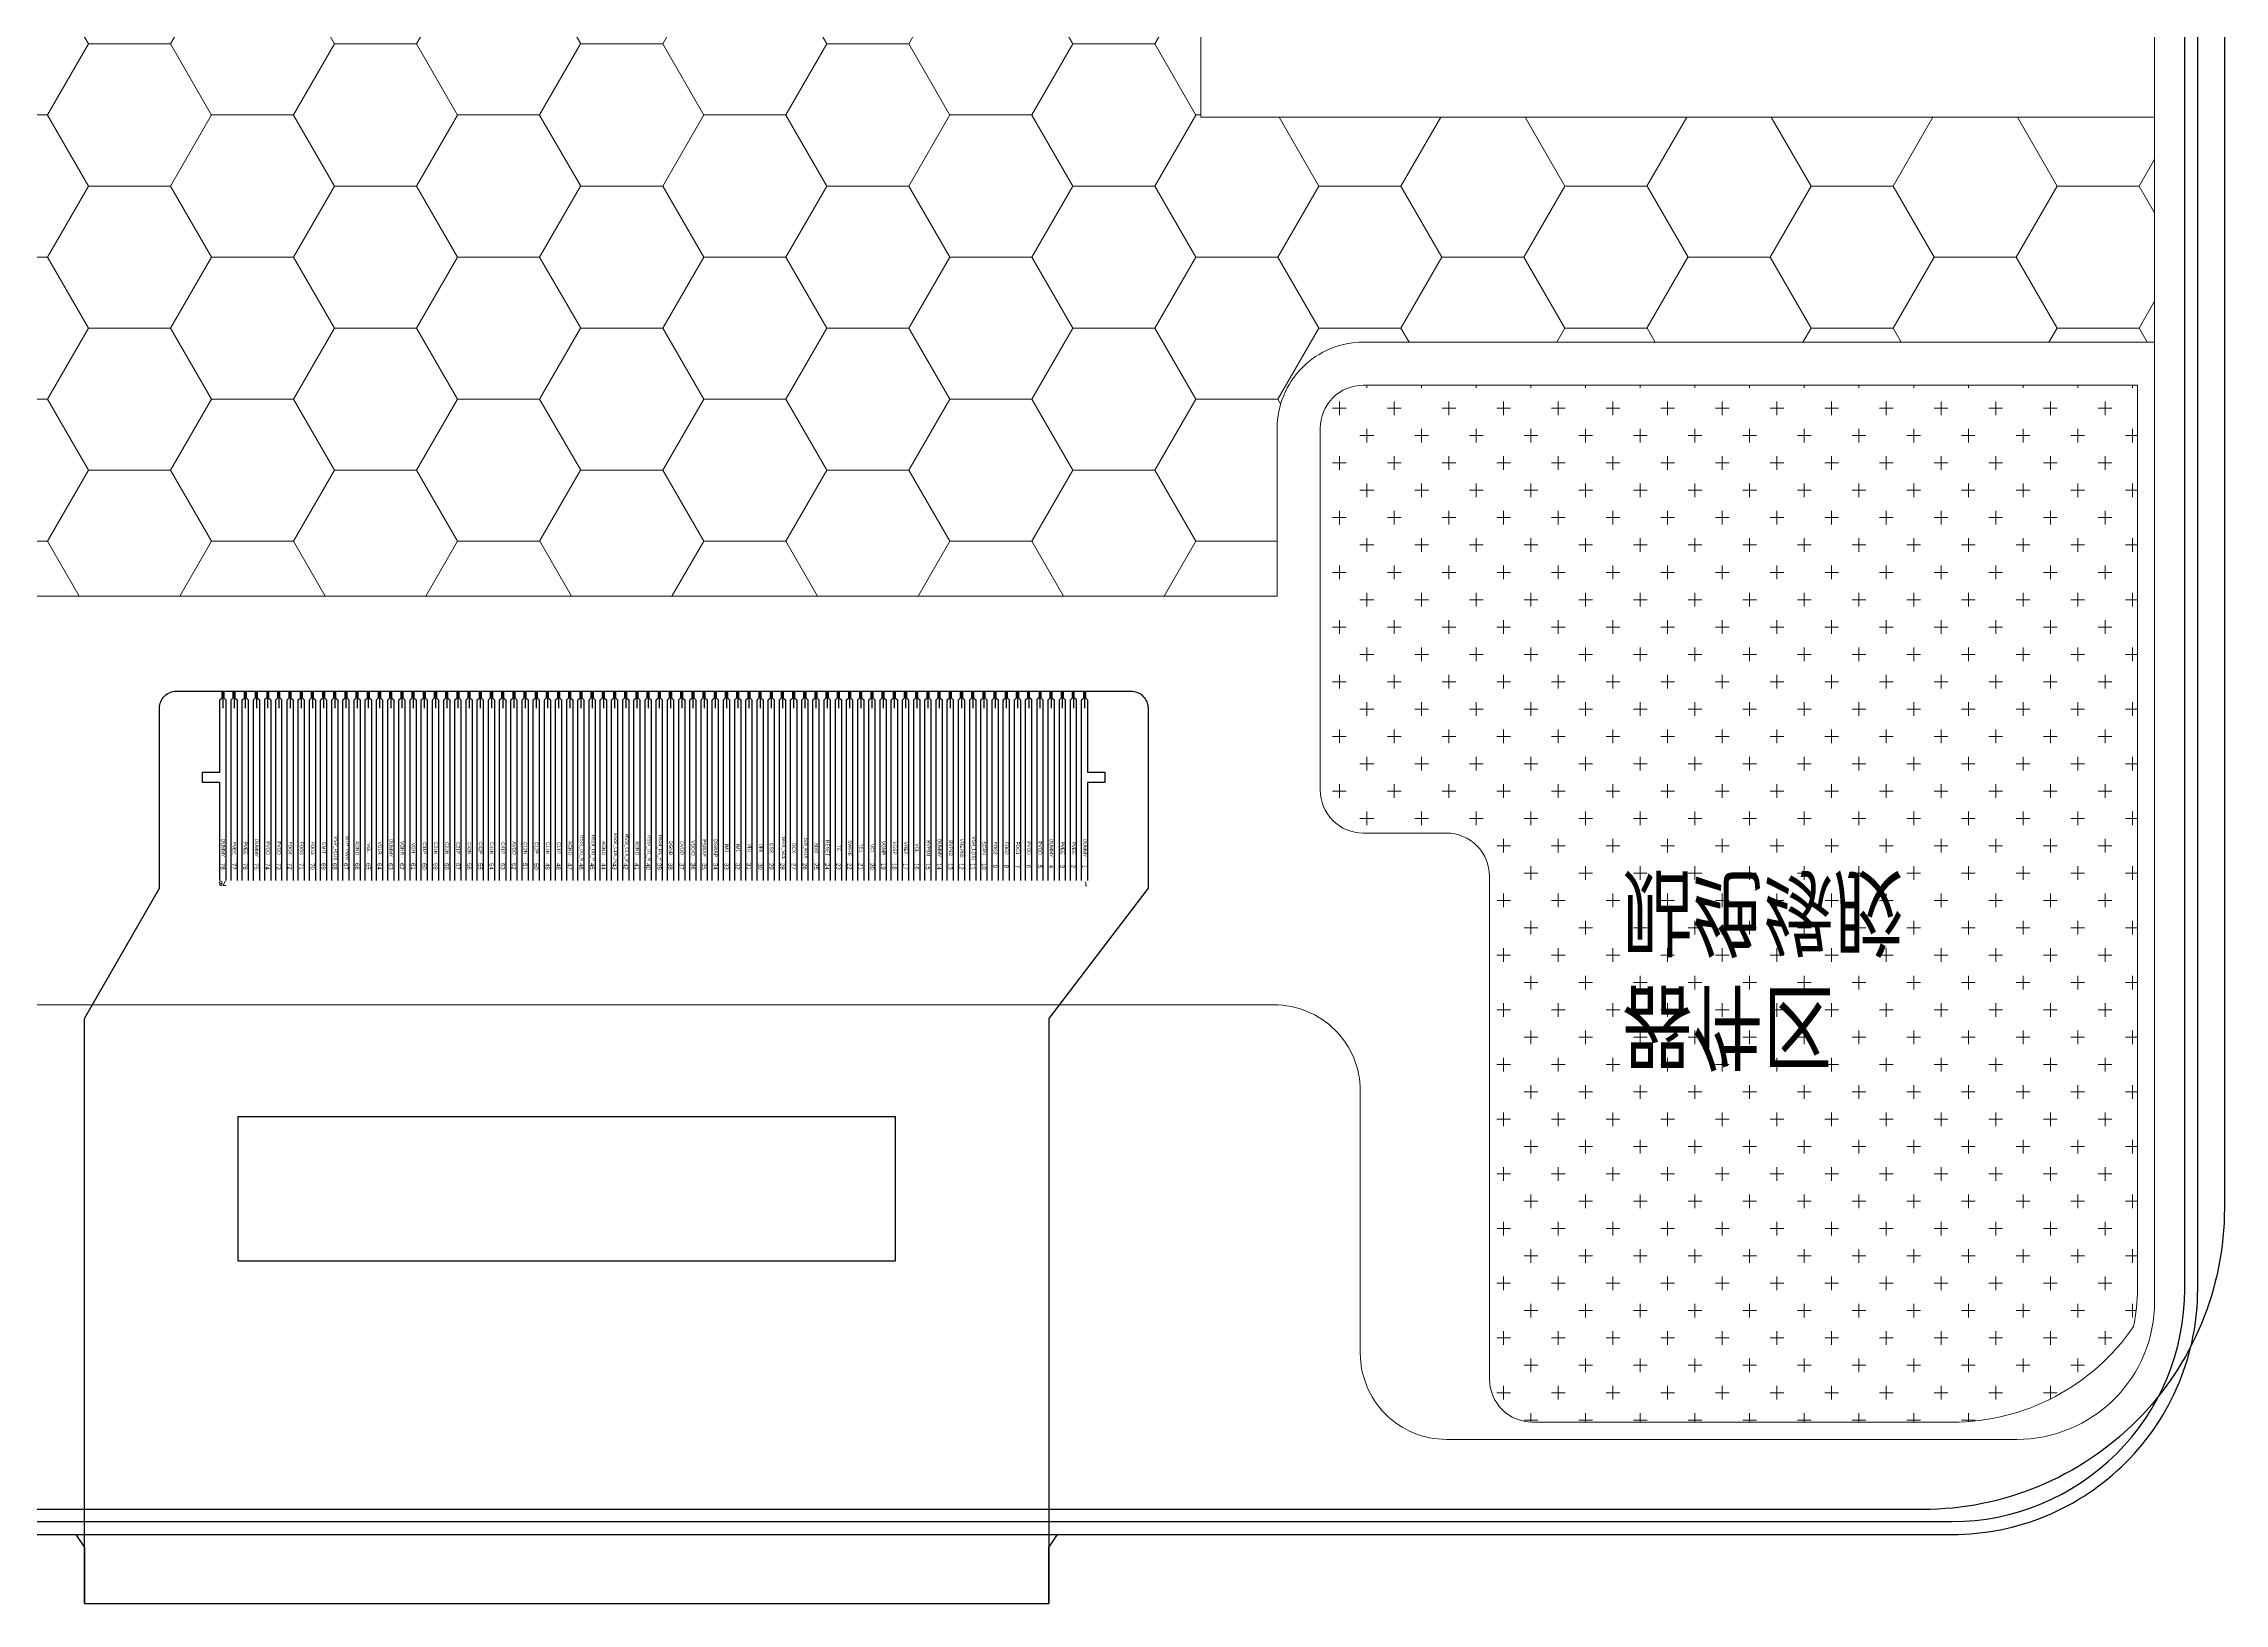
# Model space of a CAD drawing. Header units: millimetres. Extents: x -2596 to -724, y -1791 to -1070.
# Drawn here: x -1385.56 to -1360.24, y -1613.64 to -1595.53 of the extents above; entities that cross this region are included whole.
import ezdxf
from ezdxf.enums import TextEntityAlignment as Align

# ---------------------------------------------------------------- set-up
doc = ezdxf.new("R2010")
doc.units = ezdxf.units.MM
for name, color, linetype in [('01 Copper', 3, 'Continuous'), ('04 Chip', 20, 'Continuous'), ('06 Leadnr', 6, 'Continuous'), ('07 Cutline', 4, 'Continuous'), ('12 Center_line', 1, 'Continuous'), ('COF', 4, 'Continuous'), ('dim', 3, 'Continuous'), ('EMI', 150, 'Continuous'), ('L61', 4, 'Continuous'), ('lens', 6, 'Continuous'), ('Panel', 140, 'Continuous'), ('tape', 5, 'Continuous')]:
    doc.layers.add(name, color=color, linetype=linetype)
doc.layers.add('10 OL pin no.', color=190, linetype='Continuous', lineweight=15)
doc.styles.add('MBC_Arial_Font', font='arial.ttf')
doc.styles.get("Standard").update_dxf_attribs({"font": 'txt.shx'})
doc.styles.add('宋体', font='', dxfattribs={"width": 0.75})
doc.styles.get('宋体').set_extended_font_data('SimSun')

# ---------------------------------------------------------------- blocks, each defined once
blk = doc.blocks.new('12E4W3REFTGRR4T')
at = {"layer": 'EMI', "lineweight": 5}
h = blk.add_hatch(dxfattribs=at)
h.set_pattern_fill('HONEY', color=256, scale=0.3)
h.set_pattern_definition([(180, (-2741.39704, 0.1958), (-1.42875, 0.824889), [0.9525, -1.905]), (60, (-2741.39704, 0.1958), (1.42874983, 0.8248893), [0.9525, -1.905]), (120, (-2741.39704, 0.1958), (-1.7e-07, 1.6497783), [-1.905, 0.9525])])
h.paths.add_polyline_path([(-1138.559, -1637.935), (-1138.559, -1681.081), (-1134.559, -1681.081), (-1134.559, -1637.935, -0.414214), (-1132.559, -1635.935), (-1126.688, -1635.935), (-1126.688, -1630.694), (-1115.611, -1630.694), (-1115.611, -1628.081), (-1124.801, -1628.081, -0.414214), (-1125.801, -1627.081), (-1125.801, -1625.131), (-1141.544, -1625.131, -0.017387), (-1141.544, -1625.19), (-1141.544, -1631.401), (-1150.891, -1631.401), (-1150.891, -1634.935, 0.414214), (-1149.891, -1635.935), (-1140.559, -1635.935, -0.414214)])
at = {"layer": 'tape', "lineweight": 5}
h = blk.add_hatch(dxfattribs=at)
h.set_pattern_fill('CROSS', color=32, scale=0.05)
h.set_pattern_definition([(180, (-2741.39704, 0.1958), (-0.3175, 0.3175), [0.15875, -0.47625]), (90, (-2741.47642, 0.11643), (0.3175, 0.3175), [0.15875, -0.47625])])
h.paths.add_polyline_path([(-1115.811, -1627.581), (-1115.811, -1617.091, 0.051572), (-1115.856, -1616.651, 0.247559), (-1117.961, -1615.541), (-1122.835, -1615.541, 0.414214), (-1123.335, -1616.041), (-1123.335, -1621.881, -0.414214), (-1123.835, -1622.381), (-1124.801, -1622.381, 0.414214), (-1125.301, -1622.881), (-1125.301, -1627.081, 0.414214), (-1124.801, -1627.581)])
h.paths.add_polyline_path([(-1121.995, -1619.522), (-1118.256, -1619.522), (-1118.256, -1622.453), (-1121.995, -1622.453)], flags=24)
at = {"layer": 'EMI', "color": 0, "lineweight": 5}
blk.add_lwpolyline([(-1125.688, -1635.935), (-1116.611, -1635.935, 0.414214), (-1115.611, -1634.935), (-1115.611, -1616.941, 0.414214), (-1117.211, -1615.341), (-1123.835, -1615.341, 0.414214), (-1124.835, -1616.341), (-1124.835, -1619.387, -0.414214), (-1125.835, -1620.387), (-1141.044, -1620.387, 0.414214), (-1141.544, -1620.887), (-1141.544, -1625.19), (-1141.544, -1625.131), (-1141.544, -1625.19, -0.456488), (-1142.544, -1625.994), (-1150.391, -1625.994, 0.414214), (-1150.891, -1626.494), (-1150.891, -1634.935, 0.414214), (-1149.891, -1635.935), (-1140.559, -1635.935, -0.414214), (-1138.559, -1637.935), (-1138.559, -1681.707, -0.414214)], format="xyb", dxfattribs=at)
at = {"layer": 'EMI', "lineweight": 5}
blk.add_lwpolyline([(-1124.801, -1628.081), (-1115.611, -1628.081), (-1115.611, -1630.694), (-1126.688, -1630.694), (-1126.688, -1635.935), (-1132.559, -1635.935, 0.414214), (-1134.559, -1637.935), (-1134.559, -1681.081), (-1138.559, -1681.081), (-1138.559, -1637.935, 0.414214), (-1140.559, -1635.935), (-1149.891, -1635.935, -0.414214), (-1150.891, -1634.935), (-1150.891, -1631.401), (-1141.544, -1631.401), (-1141.544, -1625.131), (-1125.801, -1625.131), (-1125.801, -1627.081, 0.414214)], format="xyb", close=True, dxfattribs=at)
at = {"layer": 'tape', "color": 32, "lineweight": 5}
blk.add_lwpolyline([(-1115.811, -1617.091, 0.051572), (-1115.856, -1616.651, 0.247559), (-1117.961, -1615.541), (-1122.835, -1615.541, 0.414214), (-1123.335, -1616.041), (-1123.335, -1621.881, -0.414214), (-1123.835, -1622.381), (-1124.801, -1622.381, 0.414214), (-1125.301, -1622.881), (-1125.301, -1627.081, 0.414214), (-1124.801, -1627.581), (-1115.811, -1627.581)], format="xyb", close=True, dxfattribs=at)
at = {"layer": 'dim', "color": 1, "insert": (-1121.795, -1619.722), "char_height": 0.8, "width": 20.5882, "attachment_point": 1, "style": '宋体'}
blk.add_mtext('器件区\\P贴绝缘胶', dxfattribs=at)
blk = doc.blocks.new('3EQ24W3REFTGRYH')
at = {"layer": 'lens', "linetype": 'Continuous'}
blk.add_lwpolyline([(-2686.983, -1658.532, -0.414214), (-2690.483, -1662.032), (-2721.983, -1662.032, -0.414214), (-2725.483, -1658.532), (-2725.483, -1626.332, -0.414214), (-2721.983, -1622.832), (-2690.483, -1622.832, -0.414214), (-2686.983, -1626.332)], format="xyb", close=True, dxfattribs=at)

msp = doc.modelspace()

# ---------------------------------------------------------------- linework, layer by layer
at = {"color": 6}
msp.add_lwpolyline([(-1363.396, -1573.907), (-1395.576, -1573.907, 0.414214), (-1398.276, -1576.607), (-1398.276, -1609.987, 0.414214), (-1395.576, -1612.687), (-1363.396, -1612.687, 0.414214), (-1360.696, -1609.987), (-1360.696, -1576.607, 0.414214)], format="xyb", close=True, dxfattribs=at)
at = {"layer": '01 Copper'}
for points in [[(-1383.513, -1605.244), (-1383.513, -1604.104), (-1383.713, -1604.104), (-1383.713, -1603.984), (-1383.513, -1603.984), (-1383.513, -1603.144), (-1383.488, -1603.124), (-1383.488, -1603.044)], [(-1383.468, -1603.044), (-1383.468, -1603.124), (-1383.443, -1603.144), (-1383.443, -1605.244)], [(-1383.383, -1605.244), (-1383.383, -1603.144), (-1383.358, -1603.124), (-1383.358, -1603.044)], [(-1383.338, -1603.044), (-1383.338, -1603.124), (-1383.313, -1603.144), (-1383.313, -1605.244)], [(-1383.253, -1605.244), (-1383.253, -1603.144), (-1383.228, -1603.124), (-1383.228, -1603.044)], [(-1383.208, -1603.044), (-1383.208, -1603.124), (-1383.183, -1603.144), (-1383.183, -1605.244)], [(-1383.123, -1605.244), (-1383.123, -1603.144), (-1383.098, -1603.124), (-1383.098, -1603.044)], [(-1383.078, -1603.044), (-1383.078, -1603.124), (-1383.053, -1603.144), (-1383.053, -1605.244)], [(-1382.968, -1603.044), (-1382.968, -1603.124), (-1382.993, -1603.144), (-1382.993, -1605.244)], [(-1382.948, -1603.044), (-1382.948, -1603.124), (-1382.923, -1603.144), (-1382.923, -1605.244)], [(-1382.863, -1605.244), (-1382.863, -1603.144), (-1382.838, -1603.124), (-1382.838, -1603.044)], [(-1382.793, -1605.244), (-1382.793, -1603.144), (-1382.818, -1603.124), (-1382.818, -1603.044)], [(-1382.733, -1605.244), (-1382.733, -1603.144), (-1382.708, -1603.124), (-1382.708, -1603.044)], [(-1382.688, -1603.044), (-1382.688, -1603.124), (-1382.663, -1603.144), (-1382.663, -1605.244)], [(-1382.603, -1605.244), (-1382.603, -1603.144), (-1382.578, -1603.124), (-1382.578, -1603.044)], [(-1382.558, -1603.044), (-1382.558, -1603.124), (-1382.533, -1603.144), (-1382.533, -1605.244)], [(-1382.473, -1605.244), (-1382.473, -1603.144), (-1382.448, -1603.124), (-1382.448, -1603.044)], [(-1382.428, -1603.044), (-1382.428, -1603.124), (-1382.403, -1603.144), (-1382.403, -1605.244)], [(-1382.344, -1605.244), (-1382.344, -1603.144), (-1382.319, -1603.124), (-1382.319, -1603.044)], [(-1382.299, -1603.044), (-1382.299, -1603.124), (-1382.274, -1603.144), (-1382.274, -1605.244)], [(-1382.214, -1605.244), (-1382.214, -1603.144), (-1382.189, -1603.124), (-1382.189, -1603.044)], [(-1382.169, -1603.044), (-1382.169, -1603.124), (-1382.144, -1603.144), (-1382.144, -1605.244)], [(-1382.084, -1605.244), (-1382.084, -1603.144), (-1382.059, -1603.124), (-1382.059, -1603.044)], [(-1382.039, -1603.044), (-1382.039, -1603.124), (-1382.014, -1603.144), (-1382.014, -1605.244)], [(-1381.954, -1605.244), (-1381.954, -1603.144), (-1381.929, -1603.124), (-1381.929, -1603.044)], [(-1381.909, -1603.044), (-1381.909, -1603.124), (-1381.884, -1603.144), (-1381.884, -1605.244)], [(-1381.824, -1605.244), (-1381.824, -1603.144), (-1381.799, -1603.124), (-1381.799, -1603.044)], [(-1381.779, -1603.044), (-1381.779, -1603.124), (-1381.754, -1603.144), (-1381.754, -1605.244)], [(-1381.694, -1605.244), (-1381.694, -1603.144), (-1381.669, -1603.124), (-1381.669, -1603.044)], [(-1381.649, -1603.044), (-1381.649, -1603.124), (-1381.624, -1603.144), (-1381.624, -1605.244)], [(-1381.564, -1605.244), (-1381.564, -1603.144), (-1381.539, -1603.124), (-1381.539, -1603.044)], [(-1381.519, -1603.044), (-1381.519, -1603.124), (-1381.494, -1603.144), (-1381.494, -1605.244)], [(-1381.434, -1605.244), (-1381.434, -1603.144), (-1381.409, -1603.124), (-1381.409, -1603.044)], [(-1381.389, -1603.044), (-1381.389, -1603.124), (-1381.364, -1603.144), (-1381.364, -1605.244)], [(-1381.304, -1605.244), (-1381.304, -1603.144), (-1381.279, -1603.124), (-1381.279, -1603.044)], [(-1381.259, -1603.044), (-1381.259, -1603.124), (-1381.234, -1603.144), (-1381.234, -1605.244)], [(-1381.174, -1605.244), (-1381.174, -1603.144), (-1381.149, -1603.124), (-1381.149, -1603.044)], [(-1381.129, -1603.044), (-1381.129, -1603.124), (-1381.104, -1603.144), (-1381.104, -1605.244)], [(-1381.044, -1605.244), (-1381.044, -1603.144), (-1381.019, -1603.124), (-1381.019, -1603.044)], [(-1380.999, -1603.044), (-1380.999, -1603.124), (-1380.974, -1603.144), (-1380.974, -1605.244)], [(-1380.914, -1605.244), (-1380.914, -1603.144), (-1380.889, -1603.124), (-1380.889, -1603.044)], [(-1380.869, -1603.044), (-1380.869, -1603.124), (-1380.844, -1603.144), (-1380.844, -1605.244)], [(-1380.784, -1605.244), (-1380.784, -1603.144), (-1380.759, -1603.124), (-1380.759, -1603.044)], [(-1380.739, -1603.044), (-1380.739, -1603.124), (-1380.714, -1603.144), (-1380.714, -1605.244)], [(-1380.654, -1605.244), (-1380.654, -1603.144), (-1380.629, -1603.124), (-1380.629, -1603.044)], [(-1380.609, -1603.044), (-1380.609, -1603.124), (-1380.584, -1603.144), (-1380.584, -1605.244)], [(-1380.524, -1605.244), (-1380.524, -1603.144), (-1380.499, -1603.124), (-1380.499, -1603.044)], [(-1380.479, -1603.044), (-1380.479, -1603.124), (-1380.454, -1603.144), (-1380.454, -1605.244)], [(-1380.394, -1605.244), (-1380.394, -1603.144), (-1380.369, -1603.124), (-1380.369, -1603.044)], [(-1380.349, -1603.044), (-1380.349, -1603.124), (-1380.324, -1603.144), (-1380.324, -1605.244)], [(-1380.264, -1605.244), (-1380.264, -1603.144), (-1380.239, -1603.124), (-1380.239, -1603.044)], [(-1380.219, -1603.044), (-1380.219, -1603.124), (-1380.194, -1603.144), (-1380.194, -1605.244)], [(-1380.134, -1605.244), (-1380.134, -1603.144), (-1380.109, -1603.124), (-1380.109, -1603.044)], [(-1380.089, -1603.044), (-1380.089, -1603.124), (-1380.064, -1603.144), (-1380.064, -1605.244)], [(-1380.004, -1605.244), (-1380.004, -1603.144), (-1379.979, -1603.124), (-1379.979, -1603.044)], [(-1379.959, -1603.044), (-1379.959, -1603.124), (-1379.934, -1603.144), (-1379.934, -1605.244)], [(-1379.874, -1605.244), (-1379.874, -1603.144), (-1379.849, -1603.124), (-1379.849, -1603.044)], [(-1379.829, -1603.044), (-1379.829, -1603.124), (-1379.804, -1603.144), (-1379.804, -1605.244)], [(-1379.744, -1605.244), (-1379.744, -1603.144), (-1379.719, -1603.124), (-1379.719, -1603.044)], [(-1379.699, -1603.044), (-1379.699, -1603.124), (-1379.674, -1603.144), (-1379.674, -1605.244)], [(-1379.614, -1605.244), (-1379.614, -1603.144), (-1379.589, -1603.124), (-1379.589, -1603.044)], [(-1379.569, -1603.044), (-1379.569, -1603.124), (-1379.544, -1603.144), (-1379.544, -1605.244)], [(-1379.485, -1605.244), (-1379.485, -1603.144), (-1379.46, -1603.124), (-1379.46, -1603.044)], [(-1379.44, -1603.044), (-1379.44, -1603.124), (-1379.415, -1603.144), (-1379.415, -1605.244)], [(-1379.355, -1605.244), (-1379.355, -1603.144), (-1379.33, -1603.124), (-1379.33, -1603.044)], [(-1379.31, -1603.044), (-1379.31, -1603.124), (-1379.285, -1603.144), (-1379.285, -1605.244)], [(-1379.225, -1605.244), (-1379.225, -1603.144), (-1379.2, -1603.124), (-1379.2, -1603.044)], [(-1379.18, -1603.044), (-1379.18, -1603.124), (-1379.155, -1603.144), (-1379.155, -1605.244)], [(-1379.095, -1605.244), (-1379.095, -1603.144), (-1379.07, -1603.124), (-1379.07, -1603.044)], [(-1379.05, -1603.044), (-1379.05, -1603.124), (-1379.025, -1603.144), (-1379.025, -1605.244)], [(-1378.965, -1605.244), (-1378.965, -1603.144), (-1378.94, -1603.124), (-1378.94, -1603.044)], [(-1378.92, -1603.044), (-1378.92, -1603.124), (-1378.895, -1603.144), (-1378.895, -1605.244)], [(-1378.835, -1605.244), (-1378.835, -1603.144), (-1378.81, -1603.124), (-1378.81, -1603.044)], [(-1378.79, -1603.044), (-1378.79, -1603.124), (-1378.765, -1603.144), (-1378.765, -1605.244)], [(-1378.705, -1605.244), (-1378.705, -1603.144), (-1378.68, -1603.124), (-1378.68, -1603.044)], [(-1378.66, -1603.044), (-1378.66, -1603.124), (-1378.635, -1603.144), (-1378.635, -1605.244)], [(-1378.575, -1605.244), (-1378.575, -1603.144), (-1378.55, -1603.124), (-1378.55, -1603.044)], [(-1378.53, -1603.044), (-1378.53, -1603.124), (-1378.505, -1603.144), (-1378.505, -1605.244)], [(-1378.445, -1605.244), (-1378.445, -1603.144), (-1378.42, -1603.124), (-1378.42, -1603.044)], [(-1378.4, -1603.044), (-1378.4, -1603.124), (-1378.375, -1603.144), (-1378.375, -1605.244)], [(-1378.315, -1605.244), (-1378.315, -1603.144), (-1378.29, -1603.124), (-1378.29, -1603.044)], [(-1378.27, -1603.044), (-1378.27, -1603.124), (-1378.245, -1603.144), (-1378.245, -1605.244)], [(-1378.185, -1605.244), (-1378.185, -1603.144), (-1378.16, -1603.124), (-1378.16, -1603.044)], [(-1378.14, -1603.044), (-1378.14, -1603.124), (-1378.115, -1603.144), (-1378.115, -1605.244)], [(-1378.055, -1605.244), (-1378.055, -1603.144), (-1378.03, -1603.124), (-1378.03, -1603.044)], [(-1378.01, -1603.044), (-1378.01, -1603.124), (-1377.985, -1603.144), (-1377.985, -1605.244)], [(-1377.925, -1605.244), (-1377.925, -1603.144), (-1377.9, -1603.124), (-1377.9, -1603.044)], [(-1377.88, -1603.044), (-1377.88, -1603.124), (-1377.855, -1603.144), (-1377.855, -1605.244)], [(-1377.795, -1605.244), (-1377.795, -1603.144), (-1377.77, -1603.124), (-1377.77, -1603.044)], [(-1377.75, -1603.044), (-1377.75, -1603.124), (-1377.725, -1603.144), (-1377.725, -1605.244)], [(-1377.665, -1605.244), (-1377.665, -1603.144), (-1377.64, -1603.124), (-1377.64, -1603.044)], [(-1377.62, -1603.044), (-1377.62, -1603.124), (-1377.595, -1603.144), (-1377.595, -1605.244)], [(-1377.535, -1605.244), (-1377.535, -1603.144), (-1377.51, -1603.124), (-1377.51, -1603.044)], [(-1377.49, -1603.044), (-1377.49, -1603.124), (-1377.465, -1603.144), (-1377.465, -1605.244)], [(-1377.405, -1605.244), (-1377.405, -1603.144), (-1377.38, -1603.124), (-1377.38, -1603.044)], [(-1377.36, -1603.044), (-1377.36, -1603.124), (-1377.335, -1603.144), (-1377.335, -1605.244)], [(-1377.275, -1605.244), (-1377.275, -1603.144), (-1377.25, -1603.124), (-1377.25, -1603.044)], [(-1377.23, -1603.044), (-1377.23, -1603.124), (-1377.205, -1603.144), (-1377.205, -1605.244)], [(-1377.145, -1605.244), (-1377.145, -1603.144), (-1377.12, -1603.124), (-1377.12, -1603.044)], [(-1377.1, -1603.044), (-1377.1, -1603.124), (-1377.075, -1603.144), (-1377.075, -1605.244)], [(-1377.015, -1605.244), (-1377.015, -1603.144), (-1376.99, -1603.124), (-1376.99, -1603.044)], [(-1376.97, -1603.044), (-1376.97, -1603.124), (-1376.945, -1603.144), (-1376.945, -1605.244)], [(-1376.885, -1605.244), (-1376.885, -1603.144), (-1376.86, -1603.124), (-1376.86, -1603.044)], [(-1376.84, -1603.044), (-1376.84, -1603.124), (-1376.815, -1603.144), (-1376.815, -1605.244)], [(-1376.755, -1605.244), (-1376.755, -1603.144), (-1376.73, -1603.124), (-1376.73, -1603.044)], [(-1376.71, -1603.044), (-1376.71, -1603.124), (-1376.685, -1603.144), (-1376.685, -1605.244)], [(-1376.626, -1605.244), (-1376.626, -1603.144), (-1376.601, -1603.124), (-1376.601, -1603.044)], [(-1376.581, -1603.044), (-1376.581, -1603.124), (-1376.556, -1603.144), (-1376.556, -1605.244)], [(-1376.496, -1605.244), (-1376.496, -1603.144), (-1376.471, -1603.124), (-1376.471, -1603.044)], [(-1376.451, -1603.044), (-1376.451, -1603.124), (-1376.426, -1603.144), (-1376.426, -1605.244)], [(-1376.366, -1605.244), (-1376.366, -1603.144), (-1376.341, -1603.124), (-1376.341, -1603.044)], [(-1376.321, -1603.044), (-1376.321, -1603.124), (-1376.296, -1603.144), (-1376.296, -1605.244)], [(-1376.236, -1605.244), (-1376.236, -1603.144), (-1376.211, -1603.124), (-1376.211, -1603.044)], [(-1376.191, -1603.044), (-1376.191, -1603.124), (-1376.166, -1603.144), (-1376.166, -1605.244)], [(-1376.106, -1605.244), (-1376.106, -1603.144), (-1376.081, -1603.124), (-1376.081, -1603.044)], [(-1376.061, -1603.044), (-1376.061, -1603.124), (-1376.036, -1603.144), (-1376.036, -1605.244)], [(-1375.976, -1605.244), (-1375.976, -1603.144), (-1375.951, -1603.124), (-1375.951, -1603.044)], [(-1375.931, -1603.044), (-1375.931, -1603.124), (-1375.906, -1603.144), (-1375.906, -1605.244)], [(-1375.846, -1605.244), (-1375.846, -1603.144), (-1375.821, -1603.124), (-1375.821, -1603.044)], [(-1375.801, -1603.044), (-1375.801, -1603.124), (-1375.776, -1603.144), (-1375.776, -1605.244)], [(-1375.716, -1605.244), (-1375.716, -1603.144), (-1375.691, -1603.124), (-1375.691, -1603.044)], [(-1375.671, -1603.044), (-1375.671, -1603.124), (-1375.646, -1603.144), (-1375.646, -1605.244)], [(-1375.586, -1605.244), (-1375.586, -1603.144), (-1375.561, -1603.124), (-1375.561, -1603.044)], [(-1375.541, -1603.044), (-1375.541, -1603.124), (-1375.516, -1603.144), (-1375.516, -1605.244)], [(-1375.456, -1605.244), (-1375.456, -1603.144), (-1375.431, -1603.124), (-1375.431, -1603.044)], [(-1375.411, -1603.044), (-1375.411, -1603.124), (-1375.386, -1603.144), (-1375.386, -1605.244)], [(-1375.326, -1605.244), (-1375.326, -1603.144), (-1375.301, -1603.124), (-1375.301, -1603.044)], [(-1375.281, -1603.044), (-1375.281, -1603.124), (-1375.256, -1603.144), (-1375.256, -1605.244)], [(-1375.196, -1605.244), (-1375.196, -1603.144), (-1375.171, -1603.124), (-1375.171, -1603.044)], [(-1375.151, -1603.044), (-1375.151, -1603.124), (-1375.126, -1603.144), (-1375.126, -1605.244)], [(-1375.066, -1605.244), (-1375.066, -1603.144), (-1375.041, -1603.124), (-1375.041, -1603.044)], [(-1375.021, -1603.044), (-1375.021, -1603.124), (-1374.996, -1603.144), (-1374.996, -1605.244)], [(-1374.936, -1605.244), (-1374.936, -1603.144), (-1374.911, -1603.124), (-1374.911, -1603.044)], [(-1374.891, -1603.044), (-1374.891, -1603.124), (-1374.866, -1603.144), (-1374.866, -1605.244)], [(-1374.806, -1605.244), (-1374.806, -1603.144), (-1374.781, -1603.124), (-1374.781, -1603.044)], [(-1374.761, -1603.044), (-1374.761, -1603.124), (-1374.736, -1603.144), (-1374.736, -1605.244)], [(-1374.676, -1605.244), (-1374.676, -1603.144), (-1374.651, -1603.124), (-1374.651, -1603.044)], [(-1374.631, -1603.044), (-1374.631, -1603.124), (-1374.606, -1603.144), (-1374.606, -1605.244)], [(-1374.546, -1605.244), (-1374.546, -1603.144), (-1374.521, -1603.124), (-1374.521, -1603.044)], [(-1374.501, -1603.044), (-1374.501, -1603.124), (-1374.476, -1603.144), (-1374.476, -1605.244)], [(-1374.416, -1605.244), (-1374.416, -1603.144), (-1374.391, -1603.124), (-1374.391, -1603.044)], [(-1374.371, -1603.044), (-1374.371, -1603.124), (-1374.346, -1603.144), (-1374.346, -1605.244)], [(-1374.286, -1605.244), (-1374.286, -1603.144), (-1374.261, -1603.124), (-1374.261, -1603.044)], [(-1374.241, -1603.044), (-1374.241, -1603.124), (-1374.216, -1603.144), (-1374.216, -1605.244)], [(-1374.156, -1605.244), (-1374.156, -1603.144), (-1374.131, -1603.124), (-1374.131, -1603.044)], [(-1374.086, -1605.244), (-1374.086, -1603.144), (-1374.111, -1603.124), (-1374.111, -1603.044)], [(-1374.001, -1603.044), (-1374.001, -1603.124), (-1374.026, -1603.144), (-1374.026, -1605.244)], [(-1373.981, -1603.044), (-1373.981, -1603.124), (-1373.956, -1603.144), (-1373.956, -1605.244)], [(-1373.896, -1605.244), (-1373.896, -1603.144), (-1373.871, -1603.124), (-1373.871, -1603.044)], [(-1373.851, -1603.044), (-1373.851, -1603.124), (-1373.826, -1603.144), (-1373.826, -1605.244)], [(-1373.742, -1603.044), (-1373.742, -1603.124), (-1373.767, -1603.144), (-1373.767, -1605.244)], [(-1373.722, -1603.044), (-1373.722, -1603.124), (-1373.697, -1603.144), (-1373.697, -1605.244)], [(-1373.637, -1605.244), (-1373.637, -1603.144), (-1373.612, -1603.124), (-1373.612, -1603.044)], [(-1373.567, -1605.244), (-1373.567, -1603.144), (-1373.592, -1603.124), (-1373.592, -1603.044)], [(-1373.507, -1605.244), (-1373.507, -1603.144), (-1373.482, -1603.124), (-1373.482, -1603.044)], [(-1373.462, -1603.044), (-1373.462, -1603.124), (-1373.437, -1603.144), (-1373.437, -1603.984), (-1373.237, -1603.984), (-1373.237, -1604.104), (-1373.437, -1604.104), (-1373.437, -1605.244)]]:
    msp.add_lwpolyline(points, dxfattribs=at)
at = {"layer": '04 Chip'}
msp.add_lwpolyline([(-1383.306, -1607.988), (-1383.306, -1609.658), (-1375.666, -1609.658), (-1375.666, -1607.988)], close=True, dxfattribs=at)
at = {"layer": '07 Cutline'}
msp.add_lwpolyline([(-1385.186, -1612.837), (-1385.086, -1612.987), (-1385.086, -1613.637), (-1385.086, -1606.846), (-1384.215, -1605.333), (-1384.215, -1603.244, -0.414214), (-1384.015, -1603.044), (-1372.935, -1603.044, -0.414214), (-1372.735, -1603.244), (-1372.735, -1605.333), (-1373.886, -1606.846), (-1373.886, -1613.637), (-1373.886, -1612.987), (-1373.786, -1612.837)], format="xyb", dxfattribs=at)
msp.add_lwpolyline([(-1385.086, -1613.637), (-1373.886, -1613.637)], dxfattribs=at)
at = {"layer": '12 Center_line'}
for points in [[(-1383.48, -1603.044), (-1373.47, -1603.044)], [(-1383.478, -1603.044), (-1383.478, -1603.244)], [(-1383.348, -1603.044), (-1383.348, -1603.244)], [(-1383.218, -1603.044), (-1383.218, -1603.244)], [(-1383.088, -1603.044), (-1383.088, -1603.244)], [(-1382.958, -1603.044), (-1382.958, -1603.244)], [(-1382.828, -1603.044), (-1382.828, -1603.244)], [(-1382.698, -1603.044), (-1382.698, -1603.244)], [(-1382.568, -1603.044), (-1382.568, -1603.244)], [(-1382.438, -1603.044), (-1382.438, -1603.244)], [(-1382.309, -1603.044), (-1382.309, -1603.244)], [(-1382.179, -1603.044), (-1382.179, -1603.244)], [(-1382.049, -1603.044), (-1382.049, -1603.244)], [(-1381.919, -1603.044), (-1381.919, -1603.244)], [(-1381.789, -1603.044), (-1381.789, -1603.244)], [(-1381.659, -1603.044), (-1381.659, -1603.244)], [(-1381.529, -1603.044), (-1381.529, -1603.244)], [(-1381.399, -1603.044), (-1381.399, -1603.244)], [(-1381.269, -1603.044), (-1381.269, -1603.244)], [(-1381.139, -1603.044), (-1381.139, -1603.244)], [(-1381.009, -1603.044), (-1381.009, -1603.244)], [(-1380.879, -1603.044), (-1380.879, -1603.244)], [(-1380.749, -1603.044), (-1380.749, -1603.244)], [(-1380.619, -1603.044), (-1380.619, -1603.244)], [(-1380.489, -1603.044), (-1380.489, -1603.244)], [(-1380.359, -1603.044), (-1380.359, -1603.244)], [(-1380.229, -1603.044), (-1380.229, -1603.244)], [(-1380.099, -1603.044), (-1380.099, -1603.244)], [(-1379.969, -1603.044), (-1379.969, -1603.244)], [(-1379.839, -1603.044), (-1379.839, -1603.244)], [(-1379.709, -1603.044), (-1379.709, -1603.244)], [(-1379.579, -1603.044), (-1379.579, -1603.244)], [(-1379.45, -1603.044), (-1379.45, -1603.244)], [(-1379.32, -1603.044), (-1379.32, -1603.244)], [(-1379.19, -1603.044), (-1379.19, -1603.244)], [(-1379.06, -1603.044), (-1379.06, -1603.244)], [(-1378.93, -1603.044), (-1378.93, -1603.244)], [(-1378.8, -1603.044), (-1378.8, -1603.244)], [(-1378.67, -1603.044), (-1378.67, -1603.244)], [(-1378.54, -1603.044), (-1378.54, -1603.244)], [(-1378.41, -1603.044), (-1378.41, -1603.244)], [(-1378.28, -1603.044), (-1378.28, -1603.244)], [(-1378.15, -1603.044), (-1378.15, -1603.244)], [(-1378.02, -1603.044), (-1378.02, -1603.244)], [(-1377.89, -1603.044), (-1377.89, -1603.244)], [(-1377.76, -1603.044), (-1377.76, -1603.244)], [(-1377.63, -1603.044), (-1377.63, -1603.244)], [(-1377.5, -1603.044), (-1377.5, -1603.244)], [(-1377.37, -1603.044), (-1377.37, -1603.244)], [(-1377.24, -1603.044), (-1377.24, -1603.244)], [(-1377.11, -1603.044), (-1377.11, -1603.244)], [(-1376.98, -1603.044), (-1376.98, -1603.244)], [(-1376.85, -1603.044), (-1376.85, -1603.244)], [(-1376.72, -1603.044), (-1376.72, -1603.244)], [(-1376.591, -1603.044), (-1376.591, -1603.244)], [(-1376.461, -1603.044), (-1376.461, -1603.244)], [(-1376.331, -1603.044), (-1376.331, -1603.244)], [(-1376.201, -1603.044), (-1376.201, -1603.244)], [(-1376.071, -1603.044), (-1376.071, -1603.244)], [(-1375.941, -1603.044), (-1375.941, -1603.244)], [(-1375.811, -1603.044), (-1375.811, -1603.244)], [(-1375.681, -1603.044), (-1375.681, -1603.244)], [(-1375.551, -1603.044), (-1375.551, -1603.244)], [(-1375.421, -1603.044), (-1375.421, -1603.244)], [(-1375.291, -1603.044), (-1375.291, -1603.244)], [(-1375.161, -1603.044), (-1375.161, -1603.244)], [(-1375.031, -1603.044), (-1375.031, -1603.244)], [(-1374.901, -1603.044), (-1374.901, -1603.244)], [(-1374.771, -1603.044), (-1374.771, -1603.244)], [(-1374.641, -1603.044), (-1374.641, -1603.244)], [(-1374.511, -1603.044), (-1374.511, -1603.244)], [(-1374.381, -1603.044), (-1374.381, -1603.244)], [(-1374.251, -1603.044), (-1374.251, -1603.244)], [(-1374.121, -1603.044), (-1374.121, -1603.244)], [(-1373.991, -1603.044), (-1373.991, -1603.244)], [(-1373.861, -1603.044), (-1373.861, -1603.244)], [(-1373.732, -1603.044), (-1373.732, -1603.244)], [(-1373.602, -1603.044), (-1373.602, -1603.244)], [(-1373.472, -1603.044), (-1373.472, -1603.244)]]:
    msp.add_lwpolyline(points, dxfattribs=at)
at = {"layer": 'COF', "color": 7}
msp.add_lwpolyline([(-1383.306, -1609.658), (-1375.666, -1609.658), (-1375.666, -1607.988), (-1383.306, -1607.988)], close=True, dxfattribs=at)
at = {"layer": 'L61', "color": 1}
msp.add_lwpolyline([(-1363.396, -1573.757), (-1395.576, -1573.757, 0.414214), (-1398.426, -1576.607), (-1398.426, -1609.987, 0.414214), (-1395.576, -1612.837), (-1363.396, -1612.837, 0.414214), (-1360.546, -1609.987), (-1360.546, -1576.607, 0.414214)], format="xyb", close=True, dxfattribs=at)

# ---------------------------------------------------------------- block references
at = {"color": 0, "xscale": -1, "rotation": 180}
msp.add_blockref('12E4W3REFTGRR4T', (-245.435, -3227.074), dxfattribs=at)
at = {"color": 1}
msp.add_blockref('3EQ24W3REFTGRYH', (1326.747, 49.485), dxfattribs=at)

# ---------------------------------------------------------------- texts
at = {"layer": '06 Leadnr', "style": 'MBC_Arial_Font'}
for s, p in [('VSR_R[10]', (-1382.165, -1604.867)), ('MTP_PWR', (-1382.034, -1604.867)), ('HSSI_D0_N', (-1379.306, -1604.867)), ('HSSI_D0_P', (-1379.176, -1604.867)), ('HSSI_CLK_N', (-1378.916, -1604.867)), ('HSSI_CLK_P', (-1378.786, -1604.867)), ('HSSI_D1_N', (-1378.526, -1604.867)), ('HSSI_D1_P', (-1378.396, -1604.867)), ('WRX_SCL', (-1376.966, -1604.867)), ('VSR_L[10]', (-1374.757, -1604.867)), ('DUMMY', (-1383.474, -1604.867)), ('PVEE', (-1383.345, -1604.867)), ('PVEE', (-1383.215, -1604.867)), ('DUMMY', (-1383.085, -1604.867)), ('PVDD', (-1382.955, -1604.867)), ('PVDD', (-1382.825, -1604.867)), ('FOG4', (-1382.695, -1604.867)), ('FOG3', (-1382.565, -1604.867)), ('FOG3', (-1382.435, -1604.867)), ('EMIT', (-1382.305, -1604.867)), ('AGND', (-1381.916, -1604.867)), ('VGL', (-1381.786, -1604.867)), ('VGLR', (-1381.656, -1604.867)), ('DUMMY', (-1381.525, -1604.867)), ('VGHR', (-1381.396, -1604.867)), ('VGH', (-1381.266, -1604.867)), ('C31P', (-1381.136, -1604.867)), ('C31N', (-1381.006, -1604.867)), ('C21N', (-1380.876, -1604.867)), ('C21P', (-1380.746, -1604.867)), ('C42N', (-1380.616, -1604.867)), ('C42P', (-1380.486, -1604.867)), ('C41N', (-1380.356, -1604.867)), ('C41P', (-1380.226, -1604.867)), ('AVDD', (-1380.096, -1604.867)), ('C12N', (-1379.966, -1604.867)), ('C12P', (-1379.836, -1604.867)), ('C11N', (-1379.706, -1604.867)), ('C11P', (-1379.576, -1604.867)), ('AGND', (-1379.446, -1604.867)), ('AGND', (-1379.056, -1604.867)), ('AGND', (-1378.666, -1604.867)), ('DGND', (-1378.276, -1604.867)), ('DVDD', (-1378.146, -1604.867)), ('VDDIO', (-1378.017, -1604.867)), ('PSWAP', (-1377.887, -1604.867)), ('DSWAP', (-1377.757, -1604.867)), ('IM0', (-1377.626, -1604.867)), ('IM1', (-1377.497, -1604.867)), ('D[1]', (-1377.356, -1604.867)), ('D[0]', (-1377.226, -1604.867)), ('CSX', (-1377.107, -1604.867)), ('DCX', (-1376.847, -1604.867)), ('SDI_RDX', (-1376.706, -1604.867)), ('SDO', (-1376.587, -1604.867)), ('RESET', (-1376.457, -1604.867)), ('TE', (-1376.327, -1604.867)), ('SWIRE', (-1376.197, -1604.867)), ('TE1', (-1376.067, -1604.867)), ('VCI', (-1375.937, -1604.867)), ('VGMP', (-1375.807, -1604.867)), ('VGSP', (-1375.677, -1604.867)), ('VREF', (-1375.547, -1604.867)), ('VCL', (-1375.417, -1604.867)), ('BVP3N', (-1375.287, -1604.867)), ('DUMMY', (-1375.157, -1604.867)), ('BVP3D', (-1375.027, -1604.867)), ('VREFN5', (-1374.897, -1604.867)), ('SCAN', (-1374.637, -1604.867)), ('FOG2', (-1374.507, -1604.867)), ('FOG2', (-1374.377, -1604.867)), ('FOG1', (-1374.247, -1604.867)), ('PVDD', (-1374.117, -1604.867)), ('PVDD', (-1373.988, -1604.867)), ('DUMMY', (-1373.857, -1604.867)), ('PVEE', (-1373.728, -1604.867)), ('PVEE', (-1373.598, -1604.867)), ('DUMMY', (-1373.467, -1604.867))]:
    msp.add_text(s, height=0.04, rotation=270, dxfattribs=at).set_placement(p, align=Align.MIDDLE_CENTER)
at = {"layer": '10 OL pin no.', "style": 'MBC_Arial_Font'}
for s, p in [('78', (-1383.478, -1605.08)), ('77', (-1383.348, -1605.08)), ('76', (-1383.218, -1605.08)), ('75', (-1383.087, -1605.08)), ('74', (-1382.958, -1605.08)), ('73', (-1382.828, -1605.08)), ('72', (-1382.699, -1605.08)), ('71', (-1382.569, -1605.08)), ('70', (-1382.438, -1605.08)), ('69', (-1382.308, -1605.08)), ('68', (-1382.178, -1605.08)), ('67', (-1382.048, -1605.08)), ('66', (-1381.918, -1605.08)), ('65', (-1381.788, -1605.08)), ('64', (-1381.658, -1605.08)), ('63', (-1381.528, -1605.08)), ('62', (-1381.398, -1605.08)), ('61', (-1381.268, -1605.08)), ('60', (-1381.138, -1605.08)), ('59', (-1381.008, -1605.08)), ('58', (-1380.878, -1605.08)), ('57', (-1380.747, -1605.08)), ('56', (-1380.618, -1605.08)), ('55', (-1380.487, -1605.08)), ('54', (-1380.358, -1605.08)), ('53', (-1380.228, -1605.08)), ('52', (-1380.098, -1605.08)), ('51', (-1379.968, -1605.08)), ('50', (-1379.838, -1605.08)), ('49', (-1379.709, -1605.08)), ('48', (-1379.579, -1605.08)), ('47', (-1379.449, -1605.08)), ('46', (-1379.319, -1605.08)), ('45', (-1379.188, -1605.08)), ('44', (-1379.059, -1605.08)), ('43', (-1378.929, -1605.08)), ('42', (-1378.8, -1605.08)), ('41', (-1378.67, -1605.08)), ('40', (-1378.539, -1605.08)), ('39', (-1378.409, -1605.08)), ('38', (-1378.279, -1605.08)), ('37', (-1378.149, -1605.08)), ('36', (-1378.019, -1605.08)), ('35', (-1377.889, -1605.08)), ('34', (-1377.759, -1605.08)), ('33', (-1377.629, -1605.08)), ('32', (-1377.499, -1605.08)), ('31', (-1377.369, -1605.08)), ('30', (-1377.239, -1605.08)), ('29', (-1377.109, -1605.08)), ('28', (-1376.979, -1605.08)), ('27', (-1376.85, -1605.08)), ('26', (-1376.719, -1605.08)), ('25', (-1376.589, -1605.08)), ('24', (-1376.46, -1605.08)), ('23', (-1376.329, -1605.08)), ('22', (-1376.2, -1605.08)), ('21', (-1376.07, -1605.08)), ('20', (-1375.939, -1605.08)), ('19', (-1375.809, -1605.08)), ('18', (-1375.68, -1605.08)), ('17', (-1375.55, -1605.08)), ('16', (-1375.42, -1605.08)), ('15', (-1375.29, -1605.08)), ('14', (-1375.161, -1605.08)), ('13', (-1375.03, -1605.08)), ('12', (-1374.901, -1605.08)), ('11', (-1374.771, -1605.08)), ('10', (-1374.64, -1605.08)), ('9', (-1374.51, -1605.08)), ('8', (-1374.38, -1605.08)), ('7', (-1374.25, -1605.08)), ('6', (-1374.12, -1605.08)), ('5', (-1373.989, -1605.08)), ('4', (-1373.861, -1605.08)), ('3', (-1373.73, -1605.08)), ('2', (-1373.601, -1605.08)), ('1', (-1373.471, -1605.08))]:
    msp.add_text(s, height=0.05, rotation=270, dxfattribs=at).set_placement(p, align=Align.MIDDLE_CENTER)
at = {"layer": 'Panel', "char_height": 0.05, "width": 0.00974, "attachment_point": 3, "rotation": 180}
for s, insert in [('78', (-1383.523, -1605.302)), ('1', (-1373.478, -1605.311))]:
    msp.add_mtext(s, dxfattribs=dict(at, insert=insert))

doc.saveas('drawing.dxf')
